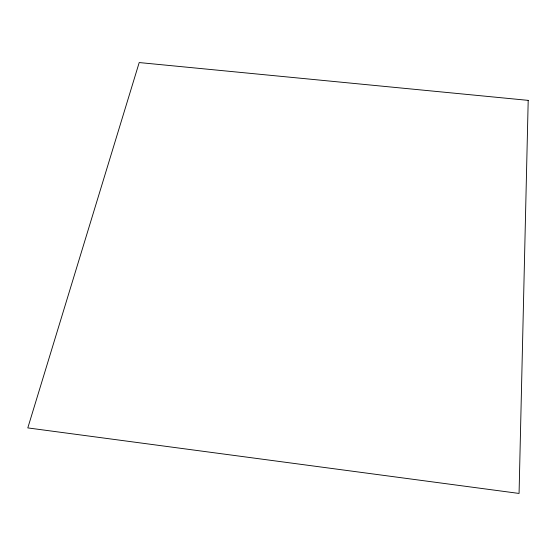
<?xml version="1.0" encoding="UTF-8"?>
<svg xmlns="http://www.w3.org/2000/svg" width="556" height="556" viewBox="0 0 556 556"><rect width="100%" height="100%" fill="white"/><g stroke="black" fill="none" stroke-linecap="round" stroke-linejoin="round"><path stroke-width="0.83" d="M528.2 100.372L519.068 493.443L27.8 427.911L139.202 62.557L528.2 100.372"/></g></svg>
